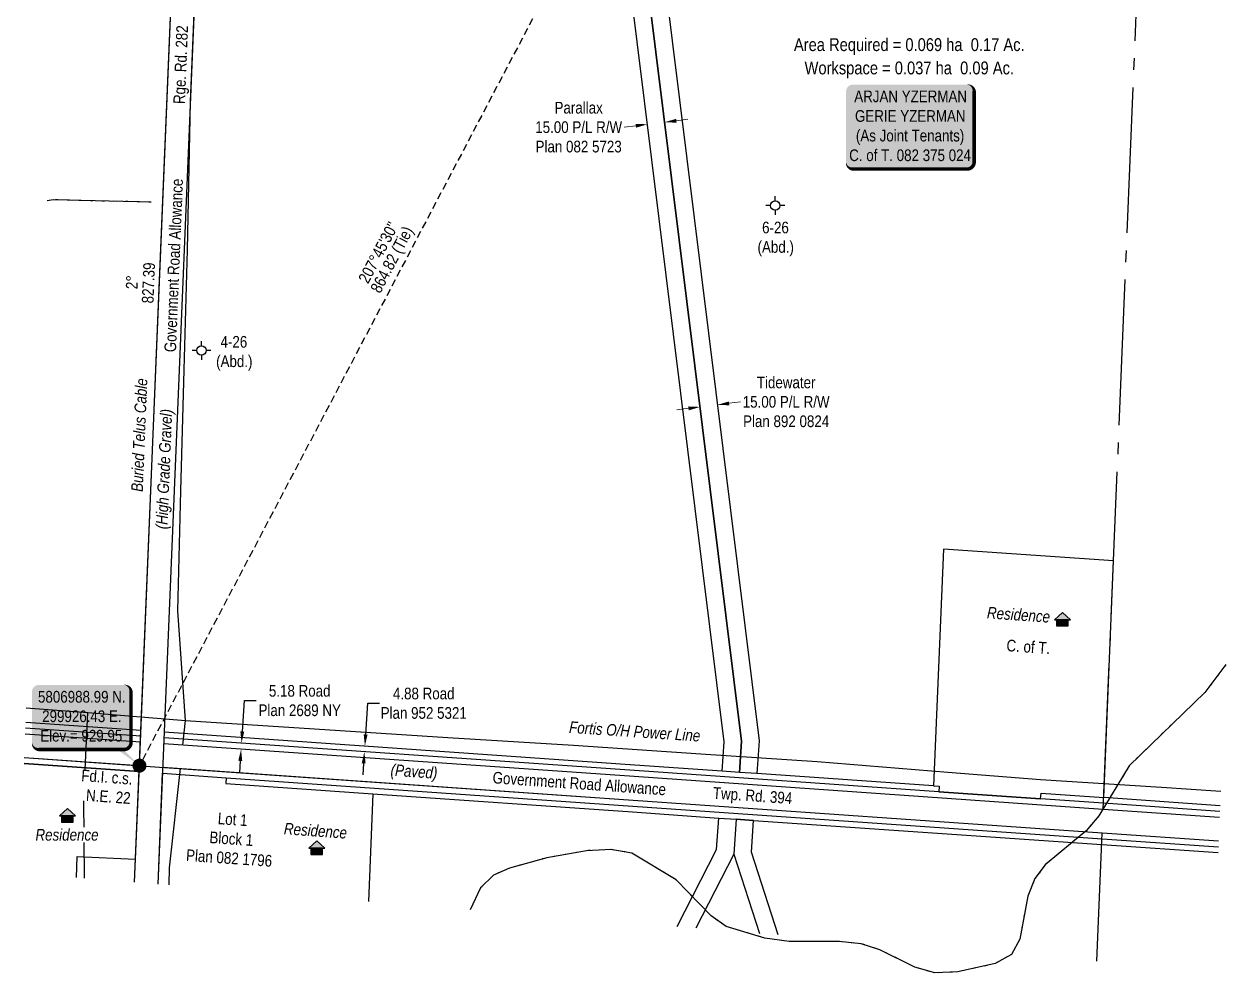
# Model space of a CAD drawing. Extents: x 297466 to 300921, y 5806509 to 5810209.
# Drawn here: x 299827 to 300858, y 5806811 to 5807625 of the extents above; entities that cross this region are included whole.
import ezdxf
from ezdxf.enums import TextEntityAlignment as Align

# ---------------------------------------------------------------- set-up
doc = ezdxf.new("R2010")
doc.units = 0
doc.header["$LTSCALE"] = 5
doc.header["$PDMODE"] = 35
doc.header["$PDSIZE"] = 0.5
for name, pattern in [('foc-QUARTERLINE', [33, 25, -3, 2, -3]), ('foc-TIELINE', [1.875, 1.25, -0.625]), ('foc-WHEELTRACKS', [2, 0.4, -1.6])]:
    doc.linetypes.add(name, pattern=pattern)
doc.layers.get('Defpoints').update_dxf_attribs({"color": 9})
for name, color, linetype in [('AS-POWER', 104, 'foc-POWER'), ('AS-POWER-T', 104, 'Continuous'), ('AS-RESIDENCE', 14, 'Continuous'), ('AS-TELUS', 224, 'foc-TEL'), ('C-RW', 13, 'Continuous'), ('CG-NOTES', 7, 'Continuous'), ('DETAIL-T', 7, 'Continuous'), ('F-RW', 190, 'Continuous'), ('F-WS-S', 8, 'Continuous'), ('L-AREAREQUIRED', 7, 'Continuous'), ('L-AREAWORK', 5, 'Continuous'), ('L-BD', 7, 'Continuous'), ('L-MON', 1, 'Continuous'), ('L-MON-T', 1, 'Continuous'), ('L-QSEC', 8, 'foc-QUARTERLINE'), ('L-ROAD-T', 7, 'Continuous'), ('L-SEC', 7, 'Continuous'), ('L-TIE', 7, 'foc-TIELINE'), ('L-TITLEDB', 4, 'Continuous'), ('L-TITLEDB-T', 4, 'Continuous'), ('T-CREEK', 160, 'Continuous'), ('T-WATER-P3', 160, 'foc-WHEELTRACKS')]:
    doc.layers.add(name, color=color, linetype=linetype)
for name, color, linetype, lineweight in [('C-RW-T', 13, 'Continuous', 9), ('F-RW-T', 190, 'Continuous', 9), ('T-TEXT', 48, 'Continuous', 18)]:
    doc.layers.add(name, color=color, linetype=linetype, lineweight=lineweight)
doc.styles.add('100L', font='ARIALN.TTF', dxfattribs={"height": 11})
doc.styles.add('175L', font='ARIALN.TTF', dxfattribs={"height": 20})
doc.styles.add('80', font='ARIALN.TTF', dxfattribs={"height": 10})
doc.styles.add('80CG', font='ARIALN.TTF', dxfattribs={"height": 10})
doc.styles.add('80L', font='ARIALN.TTF', dxfattribs={"height": 10})
doc.styles.add('80LS', font='ARIALNI.TTF', dxfattribs={"height": 10})
doc.styles.add('foc-LtypeFont', font='ARIALN.TTF', dxfattribs={"height": 7.35})
doc.linetypes.add('foc-POWER', pattern='A,6,-1,["P",foc-LtypeFont,S=0.2,R=0,X=-0.625,Y=-0.75],-1.24,4', length=12.24)
doc.linetypes.add('foc-POWER-NOLINE', pattern='A,0,-4,["P",foc-LtypeFont,S=0.2,R=0,X=-0.625,Y=-0.75],-8.24', length=12.24)
doc.linetypes.add('foc-TEL', pattern='A,2,-1,["T",foc-LtypeFont,S=0.2,R=0,X=-0.425,Y=-0.75],-1.24,8', length=12.24)
doc.linetypes.add('foc-TEL-NOLINE', pattern='A,0,-2,["T",foc-LtypeFont,S=0.2,R=0,X=-0.425,Y=-0.75],-10.24', length=12.24)
doc.linetypes.add('foc-TOPO-flowdirection-NOLINE', pattern='A,0,[">",foc-LtypeFont,S=0.3,R=0,X=0,Y=-0.945],-20,[">",foc-LtypeFont,S=0.3,R=0,X=0,Y=-0.945],0', length=20)
doc.dimstyles.new('Compass 5 000', dxfattribs={"dimscale": 5, "dimtxt": 9, "dimasz": 2, "dimexe": 0.2, "dimexo": 0.0625, "dimgap": 0.5, "dimtad": 0, "dimtih": 1, "dimtoh": 1, "dimzin": 0, "dimdsep": 46, "dimtxsty": '80CG', "dimcen": 0.1, "dimse1": 1, "dimse2": 1, "dimclrd": 256, "dimclrt": 256, "dimaunit": 1, "dimadec": 4, "dimazin": 0, "dimtfac": 0.06, "dimtofl": 0, "dimtmove": 0, "dimatfit": 1, "dimfxl": 0.2, "dimtolj": 1, "dimtzin": 0, "dimlwd": -1, "dimarcsym": 0})

# ---------------------------------------------------------------- blocks, each defined once
blk = doc.blocks.new('*D392')
at = {"layer": 'Defpoints', "color": 0, "transparency": 16777216}
for p in [(300422.3, 5807298.6), (300408.9, 5807284.9), (300423.8, 5807286.7)]:
    blk.add_point(p, dxfattribs=at)
at = {"layer": 'F-RW-T', "transparency": 16777216}
for p, q in [((300397.5, 5807295.6), (300387.5, 5807294.3)), ((300432.2, 5807299.9), (300442.1, 5807301.1))]:
    blk.add_line(p, q, dxfattribs=at)
for points in [[(300397.3, 5807297.2), (300397.7, 5807293.9), (300407.4, 5807296.8)], [(300432, 5807301.5), (300432.4, 5807298.2), (300422.3, 5807298.6)]]:
    blk.add_solid(points, dxfattribs=at)
at = {"layer": 'F-RW-T', "transparency": 16777216, "insert": (300481.2, 5807301.1), "char_height": 10, "attachment_point": 5, "style": '80CG'}
blk.add_mtext('\\A1;Tidewater\\P15.00 P/L R/W\\PPlan 892 0824', dxfattribs=at)
blk = doc.blocks.new('*U382')
h = blk.add_hatch(color=59)
edge = h.paths.add_edge_path()
edge.add_line((-49, -37), (49, -37))
edge.add_arc((49, -31), 6, 270, 360)
edge.add_line((55, -31), (55, 29.5))
edge.add_arc((49, 29.5), 6, 0, 90)
edge.add_line((49, 35.5), (-49, 35.5))
edge.add_arc((-49, 29.5), 6, 90, 180)
edge.add_line((-55, 29.5), (-55, -31))
edge.add_arc((-49, -31), 6, 180, 270)
at = {"color": 1, "flags": 128}
blk.add_lwpolyline([(-49, -37, 3, 3, 0), (49, -37, 3, 3, 0.414214), (55, -31, 3, 3, 0), (55, 29.5, 3, 0, 0.414214), (49, 35.5, 0, 0, 0), (-49, 35.5, 0, 0, 0.414214), (-55, 29.5, 0, 0, 0), (-55, -31, 0, 3, 0.414214)], format="xyseb", close=True, dxfattribs=at)
blk.add_lwpolyline([(-23.3, -29.6, 0, 7.5, 0), (0, 0, 0, 0, 0)], format="xyseb", dxfattribs=at)
at = {"color": 1, "style": '80'}
blk.add_attdef('ENTER_TEXT_001', (-36, -5), '', height=10, dxfattribs=at)
blk = doc.blocks.new('*D394')
at = {"layer": 'Defpoints', "color": 0, "transparency": 16777216}
for p in [(300012.8, 5807008.4), (300014, 5807008.3), (300012.4, 5807003.2)]:
    blk.add_point(p, dxfattribs=at)
at = {"layer": 'L-TITLEDB-T', "transparency": 16777216}
for p, q in [((300014.7, 5807018.3), (300016.5, 5807044.8)), ((300016.5, 5807044.8), (300026.5, 5807044.8)), ((300012.9, 5806993.1), (300012.2, 5806983.1))]:
    blk.add_line(p, q, dxfattribs=at)
for points in [[(300013, 5807018.4), (300016.3, 5807018.2), (300014, 5807008.3)], [(300011.2, 5806993.2), (300014.6, 5806993), (300013.6, 5807003.1)]]:
    blk.add_solid(points, dxfattribs=at)
at = {"layer": 'L-TITLEDB-T', "transparency": 16777216, "insert": (300063.9, 5807044.8), "char_height": 10, "attachment_point": 5, "style": '80CG'}
blk.add_mtext('\\A1;5.18 Road\\PPlan 2689 NY', dxfattribs=at)
blk = doc.blocks.new('*D396')
at = {"layer": 'Defpoints', "color": 0, "transparency": 16777216}
for p in [(300119.8, 5807005.8), (300209.6, 5806999.4), (300209.3, 5806994.7)]:
    blk.add_point(p, dxfattribs=at)
at = {"layer": 'L-TITLEDB-T', "transparency": 16777216}
for p, q in [((300120.5, 5807015.7), (300122.3, 5807042.5)), ((300122.3, 5807042.5), (300132.3, 5807042.5)), ((300118.7, 5806991), (300118, 5806981))]:
    blk.add_line(p, q, dxfattribs=at)
for points in [[(300118.8, 5807015.8), (300122.1, 5807015.6), (300119.8, 5807005.8)], [(300117.1, 5806991.1), (300120.4, 5806990.9), (300119.4, 5807001)]]:
    blk.add_solid(points, dxfattribs=at)
at = {"layer": 'L-TITLEDB-T', "transparency": 16777216, "insert": (300170.3, 5807042.5), "char_height": 10, "attachment_point": 5, "style": '80CG'}
blk.add_mtext('\\A1;4.88 Road\\PPlan 952 5321', dxfattribs=at)
blk = doc.blocks.new('*D399')
at = {"layer": 'C-RW-T', "transparency": 16777216}
for p, q in [((300387, 5807542.3), (300396.9, 5807543.6)), ((300352.2, 5807538), (300342.3, 5807536.8))]:
    blk.add_line(p, q, dxfattribs=at)
for points in [[(300386.8, 5807544), (300387.2, 5807540.7), (300377, 5807541.1)], [(300352, 5807539.7), (300352.4, 5807536.4), (300362.2, 5807539.3)]]:
    blk.add_solid(points, dxfattribs=at)
at = {"layer": 'Defpoints', "color": 0, "transparency": 16777216}
for p in [(300376.9, 5807542.1), (300362, 5807540.3), (300362.2, 5807539.3)]:
    blk.add_point(p, dxfattribs=at)
at = {"layer": 'C-RW-T', "transparency": 16777216, "insert": (300303.2, 5807536.8), "char_height": 10, "attachment_point": 5, "style": '80CG'}
blk.add_mtext('\\A1;Parallax\\P15.00 P/L R/W\\PPlan 082 5723', dxfattribs=at)
blk = doc.blocks.new('GABD')
for p, q in [((-0.81, 0), (-1.62, 0)), ((0, 0.81), (0, 1.62)), ((1.62, 0), (0.81, 0)), ((0, -0.81), (0, -1.62))]:
    blk.add_line(p, q)
blk.add_circle((0, 0), 0.8)
blk = doc.blocks.new('res_occ')
for points in [[(0.1, 0.89), (-1.26, -0.37), (1.46, -0.37)], [(-0.9, -1.43), (1.1, -1.43), (1.1, -0.37), (-0.9, -0.37)]]:
    blk.add_hatch(color=14).paths.add_polyline_path(points)
at = {"color": 14}
for points in [[(0.1, 0.89), (-1.26, -0.37), (1.46, -0.37)], [(-0.9, -1.43), (1.1, -1.43), (1.1, -0.37), (-0.9, -0.37)]]:
    blk.add_lwpolyline(points, close=True, dxfattribs=at)
blk = doc.blocks.new('fdia')
at = {"color": 255, "const_width": 1}
blk.add_lwpolyline([(-0.5, 0, 1), (0.5, 0, 1)], format="xyb", close=True, dxfattribs=at)
blk = doc.blocks.new('Fdiaa')
blk.add_blockref('fdia', (0, 0))
blk = doc.blocks.new('fdib')
at = {"color": 1, "const_width": 1.6}
blk.add_lwpolyline([(-0.4, 0, 1), (0.4, 0, 1)], format="xyb", close=True, dxfattribs=at)
at = {"color": 1}
blk.add_circle((0, 0), 0.8, dxfattribs=at)
blk = doc.blocks.new('Fdibb')
blk.add_blockref('fdib', (0, 0))
blk = doc.blocks.new('fdicc')
for name in ['Fdibb', 'Fdiaa']:
    blk.add_blockref(name, (0, 0))
blk = doc.blocks.new('FDI')
blk.add_blockref('fdicc', (0, 0))
blk = doc.blocks.new('*U426')
h = blk.add_hatch(color=254)
edge = h.paths.add_edge_path()
edge.add_line((-36.5, -28.5), (36.5, -28.5))
edge.add_arc((36.5, -22.5), 6, 270, 360)
edge.add_line((42.5, -22.5), (42.5, 21))
edge.add_arc((36.5, 21), 6, 0, 90)
edge.add_line((36.5, 27), (-36.5, 27))
edge.add_arc((-36.5, 21), 6, 90, 180)
edge.add_line((-42.5, 21), (-42.5, -22.5))
edge.add_arc((-36.5, -22.5), 6, 180, 270)
at = {"color": 1, "flags": 128}
blk.add_lwpolyline([(-36.5, -28.5, 3, 3, 0), (36.5, -28.5, 3, 3, 0.414214), (42.5, -22.5, 3, 3, 0), (42.5, 21, 3, 0, 0.414214), (36.5, 27, 0, 0, 0), (-36.5, 27, 0, 0, 0.414214), (-42.5, 21, 0, 0, 0), (-42.5, -22.5, 0, 3, 0.414214)], format="xyseb", close=True, dxfattribs=at)
blk.add_lwpolyline([(49.7, -42.3, 0, 10, 0), (0, 0, 5, 5, 0)], format="xyseb", dxfattribs=at)
at = {"color": 1, "style": '80'}
blk.add_attdef('ENTER_TEXT_001', (-36, -5), '', height=10, dxfattribs=at)

msp = doc.modelspace()

# ---------------------------------------------------------------- linework, layer by layer
at = {"layer": 'AS-POWER', "linetype": 'foc-POWER-NOLINE', "flags": 128}
msp.add_lwpolyline([(299970.229, 5807558.881), (299996.856, 5808200.227), (299996.856, 5808200.227)], dxfattribs=at)
at = {"layer": 'AS-POWER', "flags": 128}
for points in [[(299963.702, 5807006.583), (299966.026, 5807027.871), (299959.218, 5807121.755), (299961.935, 5807224.87), (299964.66, 5807328.596), (299967.775, 5807431.686), (299970.229, 5807558.881)], [(299829.367, 5807038.673), (299882.239, 5807034.509), (299966.026, 5807027.871), (300076.679, 5807020.729), (300191.042, 5807013.159), (300298.801, 5807006.579), (300408.117, 5806999.24), (300507.662, 5806992.523), (300620.019, 5806983.359), (300699.267, 5806977.255), (300803.058, 5806970.54), (300853.99, 5806967.154)], [(299879.413, 5806892.558), (299878.66, 5806961.151), (299882.239, 5807034.509)], [(299951.927, 5806886.61), (299952.221, 5806901.412), (299961.517, 5806986.57)]]:
    msp.add_lwpolyline(points, dxfattribs=at)
at = {"layer": 'AS-TELUS', "linetype": 'foc-TEL-NOLINE'}
for points in [[(299922.275, 5806889.042), (299926.425, 5806988.994), (299944.009, 5807412.348), (299960.801, 5807816.625), (299977.495, 5808218.827), (299994.228, 5808621.985), (299998.383, 5808722.047)], [(299827.622, 5806995.918), (299927.415, 5806988.95), (300349.961, 5806959.457), (300752.429, 5806931.367), (300852.219, 5806924.411)]]:
    msp.add_lwpolyline(points, dxfattribs=at)
at = {"layer": 'C-RW', "flags": 128}
for points in [[(300426.194, 5806984.232), (300427.966, 5807009.484), (300341.024, 5807709.33), (300342.372, 5807728.246), (300357.333, 5807727.179), (300356.089, 5807709.725), (300443.03, 5807009.887), (300441.156, 5806983.182)], [(300387.69, 5806850.866), (300421.486, 5806917.086), (300423.379, 5806944.084), (300438.34, 5806943.039), (300436.232, 5806912.997), (300403.846, 5806849.541)]]:
    msp.add_lwpolyline(points, dxfattribs=at)
at = {"layer": 'F-RW', "flags": 128}
msp.add_lwpolyline([(300394.353, 5807830.4), (300376.667, 5807787.46), (300371.155, 5807710.12), (300458.09, 5807010.334), (300456.116, 5806982.143), (300441.156, 5806983.182), (300443.03, 5807009.887), (300356.089, 5807709.725), (300361.878, 5807790.937), (300378.597, 5807831.53), (300459.51, 5808037.501), (300436.566, 5808236.795), (300451.692, 5808238.682), (300474.962, 5808035.67)], close=True, dxfattribs=at)
msp.add_lwpolyline([(300474.417, 5806843.752), (300451.397, 5806914.861), (300453.298, 5806942.007), (300438.34, 5806943.039), (300436.232, 5806912.997), (300458.219, 5806845.081)], dxfattribs=at)
at = {"layer": 'L-QSEC'}
for p, q in [((300753.262, 5806951.474), (300819.986, 5808561.514)), ((300747.844, 5806821.324), (300752.429, 5806931.367))]:
    msp.add_line(p, q, dxfattribs=at)
at = {"layer": 'L-SEC'}
for p, q in [((299927.261, 5807009.126), (299828.443, 5807016.026)), ((300350.788, 5806979.566), (299947.336, 5807007.725)), ((299827.622, 5806995.918), (299926.426, 5806989.019)), ((299946.501, 5806987.618), (300349.961, 5806959.457)), ((300753.262, 5806951.474), (300350.788, 5806979.566)), ((300349.961, 5806959.457), (300752.429, 5806931.367)), ((300853.052, 5806944.517), (300753.262, 5806951.474)), ((300752.429, 5806931.367), (300852.219, 5806924.411))]:
    msp.add_line(p, q, dxfattribs=at)
at = {"layer": 'L-SEC', "flags": 128}
msp.add_lwpolyline([(299942.34, 5806887.396), (300018.481, 5808721.213)], dxfattribs=at)
at = {"layer": 'L-TIE', "flags": 128}
msp.add_lwpolyline([(300329.186, 5807754.258), (299926.425, 5806988.994)], dxfattribs=at)
at = {"layer": 'L-TITLEDB'}
for p, q in [((299927.476, 5807014.303), (299828.654, 5807021.203)), ((299927.679, 5807019.181), (299828.853, 5807026.081)), ((299827.413, 5806990.799), (299926.214, 5806983.902))]:
    msp.add_line(p, q, dxfattribs=at)
at = {"layer": 'L-TITLEDB', "flags": 128}
msp.add_lwpolyline([(300762.101, 5807164.751), (300616.085, 5807174.831), (300607.65, 5806971.77), (300612.57, 5806971.426), (300612.23, 5806966.551), (300699.527, 5806960.456), (300699.868, 5806965.332), (300753.681, 5806961.575)], close=True, dxfattribs=at)
at = {"layer": 'L-TITLEDB'}
for points in [[(300607.65, 5806971.77), (300456.116, 5806982.143), (300441.156, 5806983.182), (300426.197, 5806984.233), (300351.48, 5806989.481), (299947.756, 5807017.837)], [(300853.269, 5806949.742), (300753.479, 5806956.696), (300612.23, 5806966.551), (300351.151, 5806984.775), (299947.553, 5807012.948)], [(300000.754, 5806978.494), (300349.595, 5806954.211), (300752.213, 5806926.185), (300852.004, 5806919.239)], [(300126.767, 5806964.835), (300349.25, 5806949.27), (300423.379, 5806944.084), (300438.34, 5806943.039), (300453.298, 5806942.007), (300751.967, 5806921.361), (300851.804, 5806914.397)], [(300853.471, 5806954.621), (300753.681, 5806961.575)]]:
    msp.add_lwpolyline(points, dxfattribs=at)
at = {"layer": 'L-TITLEDB', "flags": 128}
for points in [[(299872.286, 5806893.143), (299873.018, 5806911.063), (299923.09, 5806908.701), (299926.214, 5806983.902), (299827.413, 5806990.802)], [(299942.34, 5806887.396), (299946.289, 5806982.502), (300000.754, 5806978.494), (300000.448, 5806973.673), (300126.767, 5806964.835), (300122.935, 5806872.583)]]:
    msp.add_lwpolyline(points, dxfattribs=at)
at = {"layer": 'T-CREEK', "linetype": 'foc-TOPO-flowdirection-NOLINE', "flags": 128}
for points in [[(299936.329, 5807472.45), (299852.422, 5807474.448), (299847.126, 5807473.61)], [(300858.49, 5807075.714), (300840.385, 5807051.893), (300775.448, 5806988.952), (300749.479, 5806945.993), (300738.489, 5806933.012), (300703.53, 5806904.042), (300694.53, 5806892.052), (300688.542, 5806877.062), (300681.551, 5806840.102), (300674.551, 5806827.113), (300660.573, 5806819.123), (300628.603, 5806812.132), (300608.624, 5806811.131), (300591.646, 5806816.121), (300561.677, 5806831.11), (300545.687, 5806836.099), (300526.709, 5806838.099), (300483.75, 5806838.098), (300462.781, 5806841.097), (300429.813, 5806851.087), (300416.823, 5806860.077), (300386.854, 5806891.046), (300348.897, 5806914.025), (300330.917, 5806917.016), (300309.939, 5806916.016), (300275.971, 5806910.024), (300244.002, 5806901.033), (300230.022, 5806895.043), (300219.034, 5806884.052), (300210.145, 5806865.429)]]:
    msp.add_lwpolyline(points, dxfattribs=at)
at = {"layer": 'T-WATER-P3', "flags": 128}
for points in [[(299936.329, 5807472.45), (299852.422, 5807474.448), (299847.126, 5807473.61)], [(300858.49, 5807075.714), (300840.385, 5807051.893), (300775.448, 5806988.952), (300749.479, 5806945.993), (300738.489, 5806933.012), (300703.53, 5806904.042), (300694.53, 5806892.052), (300688.542, 5806877.062), (300681.551, 5806840.102), (300674.551, 5806827.113), (300660.573, 5806819.123), (300628.603, 5806812.132), (300608.624, 5806811.131), (300591.646, 5806816.121), (300561.677, 5806831.11), (300545.687, 5806836.099), (300526.709, 5806838.099), (300483.75, 5806838.098), (300462.781, 5806841.097), (300429.813, 5806851.087), (300416.823, 5806860.077), (300386.854, 5806891.046), (300348.897, 5806914.025), (300330.917, 5806917.016), (300309.939, 5806916.016), (300275.971, 5806910.024), (300244.002, 5806901.033), (300230.022, 5806895.043), (300219.034, 5806884.052), (300210.145, 5806865.429)]]:
    msp.add_lwpolyline(points, dxfattribs=at)

# ---------------------------------------------------------------- block references
at = {"layer": 'AS-RESIDENCE', "color": 3, "xscale": 4.99973000000003, "yscale": 4.99973000000003, "zscale": 4.99973000000003}
for p in [(300717.745, 5807116.106), (300078.083, 5806919.944)]:
    msp.add_blockref('res_occ', p, dxfattribs=at)
at = {"layer": 'CG-NOTES'}
ref = msp.add_blockref('*U382', (300587.507, 5807537.937), dxfattribs=dict(at, xscale=0.9999460000000076, yscale=0.9999460000000076, zscale=0.9999460000000076))
ref.add_attrib('ENTER_TEXT_001', 'ARJAN YZERMAN', (300539.624, 5807558.284), dxfattribs={"layer": '0', "color": 1, "height": 9.99946, "style": '80'})
ref.add_attrib('ENTER_TEXT_002', 'GERIE YZERMAN', (300540.255, 5807541.441), dxfattribs={"layer": '0', "color": 1, "height": 9.99946, "style": '80'})
ref.add_attrib('ENTER_TEXT_003', '(As Joint Tenants)', (300541.029, 5807524.605), dxfattribs={"layer": '0', "color": 1, "height": 9.99946, "style": '80'})
ref.add_attrib('ENTER_TEXT_004', 'C. of T. 082 375 024', (300535.289, 5807507.762), dxfattribs={"layer": '0', "color": 1, "height": 9.99946, "style": '80'})
at = {"layer": 'F-WS-S', "color": 6, "xscale": 4.99973000000003, "yscale": 4.99973000000003, "zscale": 4.99973000000003}
for p in [(300471.883, 5807469.594), (299979.608, 5807345.251)]:
    msp.add_blockref('GABD', p, dxfattribs=at)

# ---------------------------------------------------------------- texts
at = {"layer": 'AS-POWER-T', "insert": (300295.117, 5807027.174), "char_height": 9.99946, "attachment_point": 1, "rotation": 356.159258, "style": '175L'}
msp.add_mtext_dynamic_manual_height_columns('\\pi0.32624;{\\fArial Narrow|b0|i1|c0|p34;Fortis O/H Power Line}', width=112.49502, gutter_width=99.995, heights=[0], dxfattribs=at)
at = {"layer": 'AS-RESIDENCE', "insert": (300050.475, 5806940.113), "char_height": 9.99946, "attachment_point": 1, "rotation": 355.997551, "style": '175L'}
msp.add_mtext_dynamic_manual_height_columns('\\pi0.32624;{\\fArial Narrow|b0|i1|c0|p34;Residence}', width=53.93747, gutter_width=99.995, heights=[0], dxfattribs=at)
at = {"layer": 'AS-TELUS', "linetype": 'foc-TEL-NOLINE', "insert": (299919.26, 5807223.921), "char_height": 9.99946, "attachment_point": 1, "rotation": 87.662016, "style": '175L'}
msp.add_mtext_dynamic_manual_height_columns('\\pi0.29896;{\\fArial Narrow|b0|i1|c0|p34;Buried Telus Cable}', width=97.22981, gutter_width=99.995, heights=[0], dxfattribs=at)
at = {"layer": 'F-WS-S', "char_height": 9.99946, "attachment_point": 1, "style": '175L'}
for s, insert in [('\\pi4.31307;6-26\\P\\pi0.39445;(Abd.)', (300456.26, 5807455.739)), ('\\pi4.17324;4-26\\P\\pi0.39445;(Abd.)', (299991.798, 5807357.668))]:
    msp.add_mtext_dynamic_manual_height_columns(s, width=30.5963, gutter_width=99.995, heights=[0], dxfattribs=dict(at, insert=insert))
at = {"layer": 'L-AREAREQUIRED', "color": 5, "style": '100L'}
msp.add_text('Area Required = 0.069 ha  0.17 Ac.', height=10.99944, dxfattribs=at).set_placement((300586.827, 5807598.858), align=Align.BOTTOM_CENTER)
at = {"layer": 'L-AREAWORK', "color": 5, "style": '100L'}
msp.add_text('Workspace = 0.037 ha  0.09 Ac.', height=10.99944, dxfattribs=at).set_placement((300586.827, 5807578.859), align=Align.BOTTOM_CENTER)
at = {"layer": 'L-BD', "style": '80L'}
for s, height, rotation, p in [("207°45'30''", 9.99949, 62.242, (300131.343, 5807429.339)), ('864.82 (Tie)', 9.99949, 62.242, (300143.953, 5807422.703)), ('827.39', 9.9995, 87.6216, (299934.122, 5807403.204)), ('2°', 9.9995, 87.6216, (299919.885, 5807403.795))]:
    msp.add_text(s, height=height, rotation=rotation, dxfattribs=at).set_placement(p, align=Align.MIDDLE)
at = {"layer": 'L-ROAD-T', "style": '80L'}
for s, rotation, p in [('Rge. Rd. 282', 87.661886, (299961.799, 5807590.445)), ('Government Road Allowance', 87.661886, (299955.767, 5807418.218)), ('Government Road Allowance', 356.00737, (300303.758, 5806973.714)), ('Twp. Rd. 394', 356.00737, (300452.394, 5806963.34))]:
    msp.add_text(s, height=9.99946, rotation=rotation, dxfattribs=at).set_placement(p, align=Align.MIDDLE_CENTER)
at = {"layer": 'L-TITLEDB-T', "char_height": 9.99946, "attachment_point": 1, "style": '175L'}
for s, width, insert, rotation in [('\\pi0.32283;C. of T.', 36.68056, (300670.286, 5807097.321), 356.051109), ('\\pi25.44085;Lot 1\\P\\pi19.41116;Block 1\\P\\pi0.47971;Plan 082 1796', 73.42482, (299968.684, 5806950.596), 356.018059)]:
    msp.add_mtext_dynamic_manual_height_columns(s, width=width, gutter_width=99.995, heights=[0], dxfattribs=dict(at, insert=insert, rotation=rotation))
at = {"layer": 'T-TEXT', "style": '80LS'}
for s, height, rotation, p in [('(High Grade Gravel)', 9.99946, 87.661886, (299947.462, 5807243.47)), ('(Paved)', 9.9995, 356.00737, (300161.991, 5806984.067))]:
    msp.add_text(s, height=height, rotation=rotation, dxfattribs=at).set_placement(p, align=Align.MIDDLE_CENTER)

# ---------------------------------------------------------------- dimensions: what is measured, and where the dimension line sits
at = {"layer": 'C-RW-T'}
dim = msp.add_aligned_dim(p1=(300376.911, 5807542.119), p2=(300362.026, 5807540.27), distance=1.027, text='Parallax\\P15.00 P/L R/W\\PPlan 082 5723', dimstyle='Compass 5 000', dxfattribs=at)
dim.commit()
dim.dimension.update_dxf_attribs({"geometry": '*D399', "text_midpoint": (300303.22, 5807536.785)})
at = {"layer": 'F-RW-T'}
dim = msp.add_aligned_dim(p1=(300408.867, 5807284.891), p2=(300423.751, 5807286.74), distance=11.99, text='Tidewater\\P15.00 P/L R/W\\PPlan 892 0824', dimstyle='Compass 5 000', dxfattribs=at)
dim.commit()
dim.dimension.update_dxf_attribs({"geometry": '*D392', "text_midpoint": (300481.207, 5807301.104)})
at = {"layer": 'L-TITLEDB-T'}
for base, p1, p2, angle, text, picture, middle in [((300013.958, 5807008.313), (300012.398, 5807003.184), (300012.762, 5807008.396), 86.006981, '5.18 Road\\PPlan 2689 NY', '*D394', (300063.868, 5807044.849)), ((300119.766, 5807005.755), (300209.26, 5806994.68), (300209.595, 5806999.446), 85.98235, '4.88 Road\\PPlan 952 5321', '*D396', (300170.293, 5807042.494))]:
    dim = msp.add_linear_dim(base=base, p1=p1, p2=p2, angle=angle, text=text, dimstyle='Compass 5 000', dxfattribs=at)
    dim.commit()
    dim.dimension.update_dxf_attribs({"geometry": picture, "text_midpoint": middle, "dimtype": 161})

# ---------------------------------------------------------------- next in the draw order: texts
at = {"layer": 'AS-RESIDENCE', "insert": (300653.602, 5807125.414), "char_height": 9.99946, "attachment_point": 1, "rotation": 356.009053, "style": '175L', "bg_fill": 3, "box_fill_scale": 1.15, "bg_fill_color": 256, "bg_fill_true_color": 256, "bg_fill_transparency": 0}
msp.add_mtext_dynamic_manual_height_columns('\\pi0.32624;{\\fArial Narrow|b0|i1|c0|p34;Residence}', width=53.93747, gutter_width=99.995, heights=[0], dxfattribs=at)
at = {"layer": 'L-MON-T', "insert": (299875.903, 5806985.796), "char_height": 9.99946, "attachment_point": 1, "rotation": 356.006582, "style": '175L', "bg_fill": 3, "box_fill_scale": 1, "bg_fill_color": 256, "bg_fill_transparency": 0}
msp.add_mtext_dynamic_manual_height_columns('\\pi1.06174;Fd.I. c.s.\\P\\pi6.31385;N.E. 22', width=43.05811, gutter_width=99.995, heights=[0], dxfattribs=at)

# ---------------------------------------------------------------- next in the draw order: linework, layer by layer
at = {"layer": 'L-SEC', "flags": 128}
msp.add_lwpolyline([(299922.275, 5806889.042), (299998.383, 5808722.047)], dxfattribs=at)

# ---------------------------------------------------------------- next in the draw order: block references
at = {"layer": 'AS-RESIDENCE', "color": 3, "xscale": 4.99973000000003, "yscale": 4.99973000000003, "zscale": 4.99973000000003}
msp.add_blockref('res_occ', (299864.165, 5806947.759), dxfattribs=at)
at = {"layer": 'DETAIL-T'}
ref = msp.add_blockref('*U426', (299876.701, 5807031.336), dxfattribs=dict(at, xscale=0.99994897, yscale=0.99994897, zscale=0.99994897))
ref.add_attrib('ENTER_TEXT_001', '5806988.99 N.', (299839.384, 5807043.108), dxfattribs={"layer": '0', "color": 1, "height": 9.99949, "style": '80'})
ref.add_attrib('ENTER_TEXT_002', '299926.43 E.', (299842.952, 5807026.402), dxfattribs={"layer": '0', "color": 1, "height": 9.99949, "style": '80'})
ref.add_attrib('ENTER_TEXT_003', 'Elev.= 929.95', (299841.294, 5807009.695), dxfattribs={"layer": '0', "color": 1, "height": 9.99949, "style": '80'})
at = {"layer": 'L-MON', "xscale": 4.999744850000015, "yscale": 4.999744850000015, "zscale": 4.999744850000015}
msp.add_blockref('FDI', (299926.425, 5806988.994), dxfattribs=at)

# ---------------------------------------------------------------- next in the draw order: texts
at = {"layer": 'AS-RESIDENCE', "insert": (299836.908, 5806934.693), "char_height": 9.99946, "attachment_point": 1, "style": '175L', "bg_fill": 3, "box_fill_scale": 1.15, "bg_fill_color": 256, "bg_fill_true_color": 256, "bg_fill_transparency": 0}
msp.add_mtext_dynamic_manual_height_columns('\\pi0.32624;{\\fArial Narrow|b0|i1|c0|p34;Residence}', width=53.93747, gutter_width=99.995, heights=[0], dxfattribs=at)

doc.saveas('drawing.dxf')
